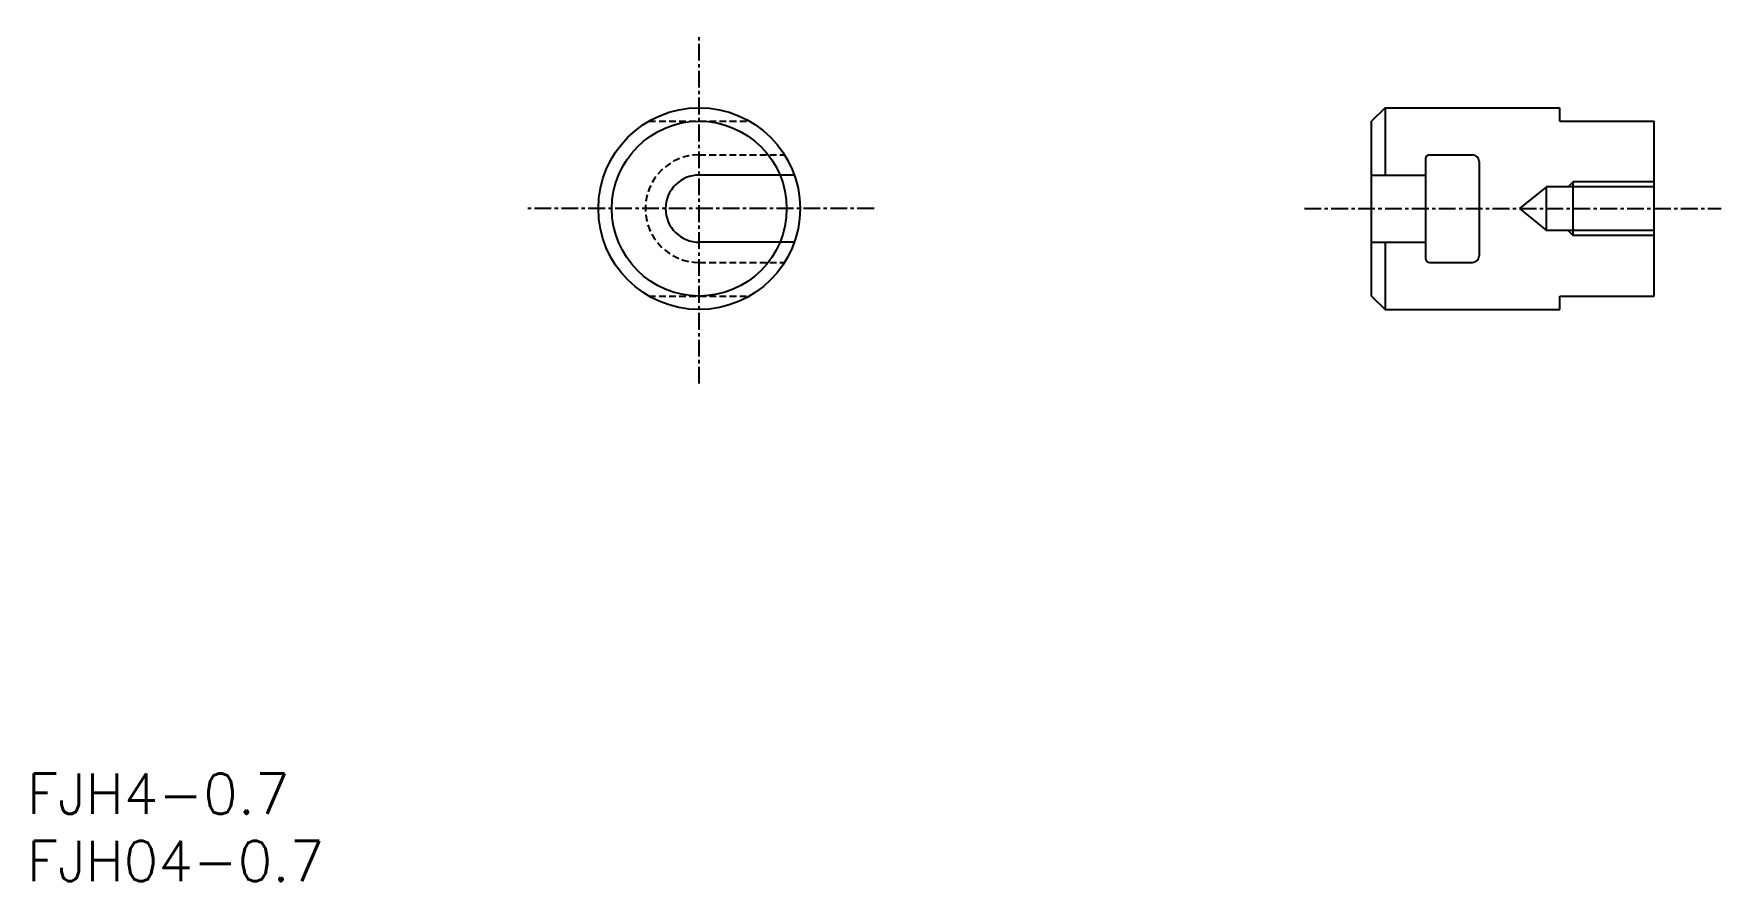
# Model space of a CAD drawing. Extents: x 1 to 126, y 0 to 63.
import ezdxf

# ---------------------------------------------------------------- set-up
doc = ezdxf.new("R2010")
doc.units = 0
doc.linetypes.add('CENTER', pattern=[2, 1.25, -0.25, 0.25, -0.25])
doc.linetypes.add('DASHED', pattern=[0.75, 0.5, -0.25])
doc.layers.get('0').update_dxf_attribs({"linetype": 'CONTINUOUS'})
doc.layers.add('CENTER', color=1, linetype='CENTER')
doc.styles.get("Standard").update_dxf_attribs({"font": 'txt.shx'})

# ---------------------------------------------------------------- blocks, each defined once
blk = doc.blocks.new('*U15')
at = {"color": 7, "linetype": 'CONTINUOUS'}
blk.add_text('FJH04-0.7', height=3, dxfattribs=at).set_placement((0, 0))
blk = doc.blocks.new('*U16')
at = {"color": 7, "linetype": 'CONTINUOUS'}
blk.add_text('FJH4-0.7', height=3, dxfattribs=at).set_placement((0, 5))

msp = doc.modelspace()

# ---------------------------------------------------------------- linework, layer by layer
at = {"color": 3, "linetype": 'DASHED'}
for p, q in [((46.26, 56.5), (53.74, 56.5)), ((50, 54), (56.34, 54)), ((50, 46), (56.34, 46)), ((46.26, 43.5), (53.74, 43.5))]:
    msp.add_line(p, q, dxfattribs=at)
at = {"color": 7, "linetype": 'CONTINUOUS'}
for p, q in [((101, 57.5), (100, 56.5)), ((100, 43.5), (100, 56.5)), ((101, 57.5), (114, 57.5)), ((101, 57.5), (101, 52.5)), ((114, 56.5), (114, 57.5)), ((114, 56.5), (121, 56.5)), ((121, 43.5), (121, 56.5)), ((104.3, 54), (107.5, 54)), ((104, 53.7), (104, 46.3)), ((108, 53.5), (108, 46.5)), ((57.07, 52.5), (50, 52.5)), ((100, 52.5), (104, 52.5)), ((113, 51.62), (111, 50)), ((121, 51.62), (113, 51.62)), ((113, 48.38), (113, 51.62)), ((111, 50), (113, 48.38)), ((121, 48.38), (113, 48.38)), ((57.07, 47.5), (50, 47.5)), ((100, 47.5), (104, 47.5)), ((101, 47.5), (101, 42.5)), ((104.3, 46), (107.5, 46)), ((100, 43.5), (101, 42.5)), ((114, 42.5), (114, 43.5)), ((114, 43.5), (121, 43.5)), ((101, 42.5), (114, 42.5))]:
    msp.add_line(p, q, dxfattribs=at)
at = {"color": 3, "linetype": 'CONTINUOUS'}
for p, q in [((115, 52), (114.62, 51.62)), ((121, 52), (115, 52)), ((115, 48), (115, 52)), ((114.62, 48.38), (115, 48)), ((121, 48), (115, 48))]:
    msp.add_line(p, q, dxfattribs=at)
at = {"color": 7, "linetype": 'CONTINUOUS'}
for radius in [7.5, 6.5]:
    msp.add_circle((50, 50), radius, dxfattribs=at)
at = {"color": 3, "linetype": 'DASHED'}
msp.add_arc((50, 50), 4, 90, 270, dxfattribs=at)
at = {"color": 7, "linetype": 'CONTINUOUS'}
for centre, radius, start, end in [((104.3, 53.7), 0.3, 90, 180), ((107.5, 53.5), 0.5, 0, 90), ((50, 50), 2.5, 90, 270), ((107.5, 46.5), 0.5, 270, 0), ((104.3, 46.3), 0.3, 180, 270)]:
    msp.add_arc(centre, radius, start, end, dxfattribs=at)
at = {"layer": 'CENTER', "color": 1, "linetype": 'CENTER'}
for p, q in [((50, 37), (50, 63)), ((63, 50), (37, 50)), ((95, 50), (126, 50))]:
    msp.add_line(p, q, dxfattribs=at)

# ---------------------------------------------------------------- block references
at = {"color": 7, "linetype": 'CONTINUOUS'}
for name in ['*U16', '*U15']:
    msp.add_blockref(name, (0, 0), dxfattribs=at)

doc.saveas('drawing.dxf')
